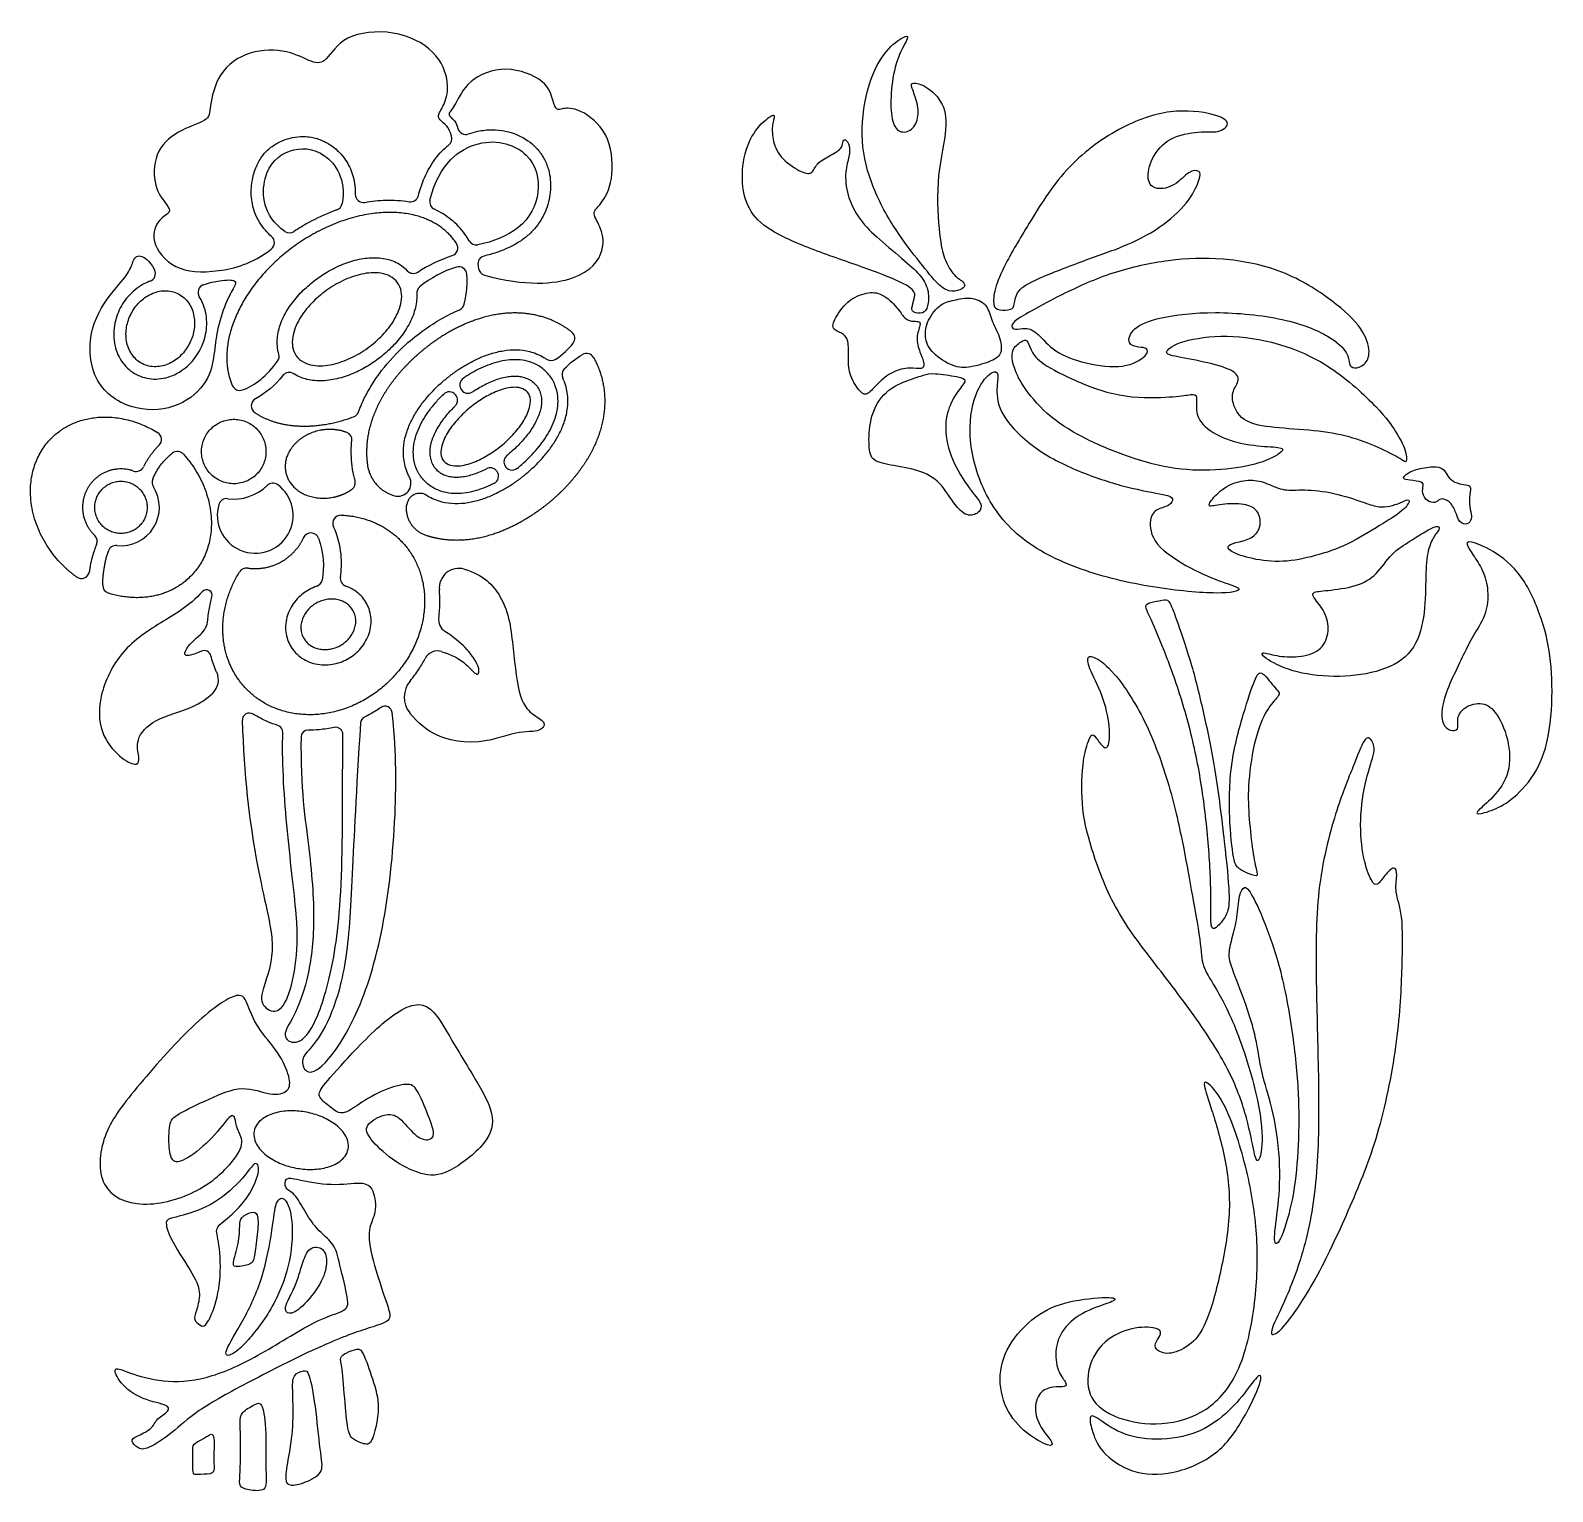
# Model space of a CAD drawing. Header units: millimetres. Extents: x -84 to 83, y -94 to 93.
# Drawn here: x -38.75 to -1.62, y -44.67 to -9.04 of the extents above; entities that cross this region are included whole.
import ezdxf

# ---------------------------------------------------------------- set-up
doc = ezdxf.new("R2010")
doc.units = ezdxf.units.MM
doc.header["$MEASUREMENT"] = 0
doc.layers.add('Default', color=18, linetype='Continuous')
doc.layers.add('Layer 03', color=5, linetype='Continuous')

msp = doc.modelspace()

# ---------------------------------------------------------------- linework, layer by layer
at = {"layer": 'Default', "color": 5}
for centre, radius, start, end in [((-28.132, -11.38), 0.198, 195.8631, 289.9965), ((-28.667, -11.679), 0.198, 308.3636, 16.8465), ((-31.34, -13.23), 0.198, 289.6902, 350.63), ((-30.627, -13.039), 0.198, 179.0358, 280.0117), ((-29.477, -13.022), 0.198, 260.6128, 345.6504), ((-28.811, -13.224), 0.198, 166.2444, 245.0611), ((-32.996, -14.215), 0.198, 308.0054, 49.0213), ((-32.428, -13.778), 0.198, 235.5527, 303.5098), ((-28.523, -14.344), 0.198, 288.4154, 33.3119), ((-27.874, -14.075), 0.198, 209.5195, 281.0092), ((-28.302, -15.002), 0.198, 5.0597, 106.9904), ((-27.637, -14.735), 0.198, 102.8063, 190.2362), ((-27.624, -14.815), 0.198, 188.1864, 254.5657), ((-35.899, -14.97), 0.198, 289.8345, 28.0058), ((-29.411, -14.767), 0.198, 222.4311, 303.1782), ((-34.464, -15.43), 0.198, 111.0715, 213.0777), ((-29.13, -15.451), 0.198, 129.339, 183.2952), ((-28.362, -15.671), 0.198, 293.3027, 345.8643), ((-25.67, -16.549), 0.198, 322.7413, 51.933), ((-32.879, -16.989), 0.198, 323.7462, 16.8002), ((-26.048, -16.895), 0.198, 235.3578, 304.1673), ((-25.186, -17.115), 0.198, 29.2186, 119.7506), ((-32.435, -17.58), 0.198, 56.9141, 141.0476), ((-25.587, -17.432), 0.198, 135.5255, 205.9094), ((-33.643, -17.62), 0.198, 203.1774, 289.3269), ((-28.079, -17.685), 0.198, 124.0404, 213.7858), ((-28.076, -17.69), 0.198, 215.8803, 304.0408), ((-33.163, -18.197), 0.198, 118.2465, 236.0496), ((-28.531, -18.052), 0.198, 42.607, 134.0181), ((-28.528, -18.056), 0.198, 314.0335, 41.7031), ((-30.933, -18.278), 0.198, 289.9549, 340.1257), ((-35.749, -19.016), 0.198, 314.8534, 58.4906), ((-31.106, -19.029), 0.198, 354.1493, 68.6344), ((-35.163, -19.506), 0.198, 41.8492, 126.795), ((-27.002, -19.559), 0.198, 128.5967, 201.9244), ((-27, -19.564), 0.198, 203.9491, 308.5769), ((-36.169, -19.598), 0.198, 250.8858, 334.304), ((-35.583, -20.061), 0.198, 157.4296, 212.4499), ((-31.022, -20.07), 0.198, 305.0495, 15.4864), ((-29.784, -20.081), 0.318, 254.078, 28.2606), ((-27.533, -19.904), 0.198, 38.7111, 117.0001), ((-27.53, -19.908), 0.198, 297.0199, 35.3114), ((-36.541, -20.67), 0.937, 263.9794, 32.4499), ((-33.265, -20.864), 0.925, 163.3107, 53.8975), ((-33.789, -19.309), 1.16, 262.6763, 314.5319), ((-32.837, -20.277), 0.198, 53.8975, 134.5319), ((-29.253, -20.647), 0.318, 57.9395, 171.689), ((-33.962, -20.656), 0.198, 82.6763, 163.3107), ((-31.177, -21.059), 0.198, 88.0157, 204.8195), ((-37.315, -21.5), 0.198, 336.4912, 46.956), ((-31.906, -21.491), 0.198, 20.2439, 155.2455), ((-36.66, -21.799), 0.198, 83.9794, 161.7185), ((-37.506, -22.208), 0.198, 233.8769, 353.206), ((-33.478, -22.346), 0.198, 81.8431, 148.1979), ((-28.3, -22.634), 0.477, 73.7467, 185.8403), ((-36.788, -22.574), 0.198, 178.9177, 252.5487), ((-31.831, -22.407), 0.198, 288.9664, 349.1445), ((-30.994, -22.402), 0.198, 169.9725, 250.8472), ((-34.451, -22.815), 0.136, 344.2503, 137.9199), ((-28.452, -23.41), 0.342, 171.718, 237.0244), ((-34.934, -23.376), 0.514, 309.9382, 355.5287), ((-34.51, -24.332), 0.169, 14.5383, 113.8347), ((-28.817, -24.514), 0.342, 72.0685, 152.0116), ((-34.62, -24.877), 0.455, 314.1873, 24.4151), ((-29.008, -25.3), 0.621, 140.4736, 217.7966), ((-30.098, -25.69), 0.171, 6.9311, 124.1639), ((-33.408, -25.857), 0.171, 57.6572, 181.4977), ((-30.526, -25.938), 0.171, 116.0112, 176.2492), ((-32.761, -26.152), 0.171, 357.591, 73.1671), ((-31.977, -26.272), 0.171, 89.2257, 179.0918), ((-31.299, -26.205), 0.171, 359.2609, 101.8912)]:
    msp.add_arc(centre, radius, start, end, dxfattribs=at)
for points, knots in [([(-28.478, -11.622), (-28.517, -11.492), (-28.593, -11.346), (-28.79, -11.224), (-28.811, -11.087), (-28.644, -10.844), (-28.508, -10.36), (-28.813, -9.518), (-29.871, -8.993), (-31.158, -9.141), (-31.537, -9.844), (-31.858, -9.853), (-32.433, -9.51), (-33.428, -9.499), (-34.201, -10.065), (-34.39, -10.978), (-34.366, -11.237), (-35.182, -11.473), (-35.748, -12.021), (-35.746, -12.897), (-35.404, -13.3), (-35.304, -13.495), (-35.599, -13.595), (-35.866, -14.152), (-35.277, -14.909), (-34.277, -14.974), (-33.341, -14.736), (-32.874, -14.371)], [86.745565, 86.745565, 86.745565, 86.745565, 87.582688, 88.670829, 89.75897, 90.847111, 91.935252, 93.023393, 94.111533, 95.199674, 96.287815, 97.375956, 98.464097, 99.552238, 100.640379, 101.72852, 102.81666, 103.904801, 104.992942, 106.081083, 107.169224, 108.257365, 109.345506, 110.433646, 111.521787, 112.609928, 113.566727, 113.566727, 113.566727, 113.566727]), ([(-27.677, -15.006), (-26.667, -15.285), (-25.247, -15.171), (-24.691, -14.38), (-24.854, -13.763), (-25.087, -13.468), (-24.792, -13.278), (-24.496, -12.618), (-24.617, -11.496), (-25.393, -10.912), (-25.796, -10.944), (-25.908, -11.002), (-26.011, -10.791), (-26.105, -10.277), (-27.169, -9.849), (-28.119, -10.255), (-28.387, -10.895), (-28.587, -11.075), (-28.487, -11.169), (-28.367, -11.275), (-28.322, -11.434)], [55.996824, 55.996824, 55.996824, 55.996824, 56.989048, 58.022974, 59.0569, 60.090826, 61.124752, 62.158678, 63.192604, 64.22653, 65.260456, 66.294382, 67.328308, 68.362234, 69.39616, 70.430086, 71.464012, 72.497938, 73.531864, 74.288972, 74.288972, 74.288972, 74.288972]), ([(-28.064, -11.566), (-27.99, -11.539), (-27.803, -11.485), (-27.499, -11.45), (-27.071, -11.492), (-26.7, -11.648), (-26.446, -11.863), (-26.303, -12.027), (-26.18, -12.226), (-26.066, -12.559), (-26.047, -12.987), (-26.147, -13.386), (-26.299, -13.681), (-26.453, -13.887), (-26.644, -14.073), (-26.868, -14.23), (-27.117, -14.359), (-27.389, -14.465), (-27.58, -14.519), (-27.681, -14.542)], [74.781854, 74.781854, 74.781854, 74.781854, 75.136827, 75.66715, 76.164697, 77.081542, 77.46121, 77.669204, 78.071466, 78.517504, 79.259737, 79.993575, 80.37084, 80.758993, 81.16156, 81.577179, 82.000959, 82.432319, 82.903699, 82.903699, 82.903699, 82.903699]), ([(-32.866, -14.066), (-32.92, -14.019), (-33.089, -13.852), (-33.253, -13.581), (-33.339, -13.28), (-33.373, -13.005), (-33.349, -12.692), (-33.252, -12.361), (-33.097, -12.09), (-32.893, -11.886), (-32.697, -11.769), (-32.498, -11.688), (-32.29, -11.634), (-32.062, -11.622), (-31.822, -11.654), (-31.628, -11.72), (-31.453, -11.818), (-31.323, -11.912), (-31.198, -12.027), (-31.082, -12.165), (-30.981, -12.327), (-30.9, -12.512), (-30.845, -12.719), (-30.825, -12.897), (-30.824, -13.005), (-30.825, -13.036)], [73.326259, 73.326259, 73.326259, 73.326259, 73.649665, 74.402768, 74.745673, 75.068809, 75.65559, 76.165572, 76.629877, 77.061979, 77.467098, 77.660772, 78.036132, 78.440422, 78.693042, 79.133839, 79.365222, 79.606404, 79.862518, 80.134305, 80.422281, 80.727281, 81.051121, 81.396472, 81.538772, 81.538772, 81.538772, 81.538772]), ([(-29.285, -13.071), (-29.251, -12.939), (-29.155, -12.639), (-28.931, -12.218), (-28.692, -11.954), (-28.557, -11.845), (-28.544, -11.834)], [84.162469, 84.162469, 84.162469, 84.162469, 84.780915, 85.596496, 86.313372, 86.386989, 86.386989, 86.386989, 86.386989]), ([(-29.003, -13.177), (-28.784, -12.282), (-27.742, -11.534), (-26.475, -11.994), (-26.261, -13.001), (-26.696, -13.885), (-27.465, -14.197), (-27.836, -14.269)], [26.149713, 26.149713, 26.149713, 26.149713, 28.166908, 30.304274, 32.441641, 34.579008, 36.467528, 36.467528, 36.467528, 36.467528]), ([(-32.54, -13.941), (-33.09, -13.563), (-33.141, -12.449), (-32.467, -11.886), (-31.569, -11.904), (-31.047, -12.665), (-31.145, -13.262)], [21.82917, 21.82917, 21.82917, 21.82917, 23.833042, 25.96993, 28.106818, 30.114533, 30.114533, 30.114533, 30.114533]), ([(-30.592, -13.234), (-30.425, -13.205), (-30.063, -13.165), (-29.699, -13.186), (-29.509, -13.217)], [82.067481, 82.067481, 82.067481, 82.067481, 82.840406, 83.717213, 83.717213, 83.717213, 83.717213]), ([(-31.274, -13.417), (-31.303, -13.427), (-31.538, -13.514), (-31.893, -13.679), (-32.201, -13.865), (-32.318, -13.943)], [19.696939, 19.696939, 19.696939, 19.696939, 19.839469, 20.83606, 21.473348, 21.473348, 21.473348, 21.473348]), ([(-28.046, -14.172), (-28.079, -14.115), (-28.201, -13.923), (-28.472, -13.64), (-28.749, -13.471), (-28.894, -13.403)], [23.973333, 23.973333, 23.973333, 23.973333, 24.272672, 25.006889, 25.737029, 25.737029, 25.737029, 25.737029]), ([(-34.535, -15.246), (-34.394, -15.191), (-34.029, -15.119), (-33.706, -15.122), (-33.755, -15.264), (-33.99, -15.657), (-34.215, -16.389), (-34.258, -16.921), (-34.383, -17.609), (-35.08, -18.25), (-36.167, -18.367), (-37.223, -17.758), (-37.39, -16.395), (-36.802, -15.444), (-36.355, -15), (-36.25, -14.668), (-36.136, -14.464), (-35.854, -14.633), (-35.725, -14.877)], [72.526089, 72.526089, 72.526089, 72.526089, 73.253153, 74.395827, 75.538501, 76.681175, 77.823849, 78.966522, 80.109196, 81.25187, 82.394544, 83.537218, 84.679891, 85.822565, 86.965239, 88.107913, 89.250587, 90.157921, 90.157921, 90.157921, 90.157921]), ([(-32.69, -16.932), (-32.695, -16.914), (-32.715, -16.838), (-32.733, -16.71), (-32.729, -16.537), (-32.7, -16.362), (-32.643, -16.175), (-32.561, -15.992), (-32.458, -15.815), (-32.297, -15.589), (-32.066, -15.338), (-31.754, -15.08), (-31.412, -14.864), (-31.1, -14.724), (-30.836, -14.643), (-30.635, -14.6), (-30.436, -14.58), (-30.24, -14.584), (-30.064, -14.611), (-29.899, -14.662), (-29.725, -14.747), (-29.613, -14.839), (-29.557, -14.901)], [32.273316, 32.273316, 32.273316, 32.273316, 32.356913, 32.631419, 32.855702, 33.142771, 33.438485, 33.742493, 34.053555, 34.369116, 34.99899, 35.602035, 36.205079, 36.834954, 37.150514, 37.461576, 37.765585, 38.061299, 38.348368, 38.57265, 38.847156, 39.22504, 39.22504, 39.22504, 39.22504]), ([(-35.832, -15.156), (-35.85, -15.163), (-35.944, -15.199), (-36.103, -15.286), (-36.347, -15.485), (-36.53, -15.734), (-36.65, -16.013), (-36.706, -16.239), (-36.724, -16.478), (-36.697, -16.72), (-36.621, -16.95), (-36.502, -17.153), (-36.347, -17.316), (-36.225, -17.398), (-36.162, -17.431), (-36.1, -17.464), (-35.963, -17.516), (-35.74, -17.55), (-35.505, -17.531), (-35.274, -17.461), (-35.06, -17.344), (-34.816, -17.146), (-34.633, -16.897), (-34.514, -16.618), (-34.457, -16.392), (-34.44, -16.152), (-34.467, -15.91), (-34.535, -15.703), (-34.6, -15.584), (-34.63, -15.538)], [62.826048, 62.826048, 62.826048, 62.826048, 62.912174, 63.281868, 63.647575, 64.335929, 64.670962, 65.024283, 65.389989, 65.759684, 66.126146, 66.482585, 66.823277, 67.144685, 67.144685, 67.144685, 67.466094, 67.806786, 68.163225, 68.529687, 68.899381, 69.265088, 69.953442, 70.288476, 70.641796, 71.007503, 71.377197, 71.743659, 71.991986, 71.991986, 71.991986, 71.991986]), ([(-29.328, -15.462), (-29.325, -15.519), (-29.327, -15.631), (-29.356, -15.807), (-29.414, -15.994), (-29.496, -16.177), (-29.599, -16.354), (-29.759, -16.58), (-29.99, -16.831), (-30.302, -17.089), (-30.645, -17.304), (-30.956, -17.445), (-31.221, -17.526), (-31.421, -17.568), (-31.621, -17.589), (-31.816, -17.585), (-31.992, -17.557), (-32.158, -17.506), (-32.263, -17.455), (-32.321, -17.418), (-32.327, -17.414)], [38.958709, 38.958709, 38.958709, 38.958709, 39.183418, 39.471033, 39.767309, 40.071895, 40.383548, 40.699709, 41.330781, 41.934971, 42.539162, 43.170234, 43.486395, 43.798048, 44.102634, 44.39891, 44.686525, 44.911234, 45.186261, 45.220826, 45.220826, 45.220826, 45.220826]), ([(-30.746, -18.345), (-30.724, -18.284), (-30.659, -18.119), (-30.489, -17.772), (-30.15, -17.261), (-29.677, -16.756), (-29.169, -16.347), (-28.729, -16.065), (-28.432, -15.916), (-28.284, -15.853)], [48.818976, 48.818976, 48.818976, 48.818976, 49.112356, 49.624551, 50.577051, 51.890872, 52.756934, 53.536358, 54.265945, 54.265945, 54.265945, 54.265945]), ([(-29.503, -19.93), (-29.532, -19.878), (-29.583, -19.763), (-29.632, -19.582), (-29.659, -19.35), (-29.64, -19.073), (-29.554, -18.762), (-29.42, -18.476), (-29.256, -18.215), (-29.019, -17.913), (-28.753, -17.648), (-28.466, -17.418), (-28.239, -17.261), (-28.019, -17.133), (-27.782, -17.017), (-27.52, -16.917), (-27.213, -16.843), (-26.892, -16.818), (-26.552, -16.862), (-26.309, -16.961), (-26.182, -17.043), (-26.161, -17.058)], [68.362687, 68.362687, 68.362687, 68.362687, 68.633719, 68.934384, 69.209003, 69.696522, 70.18932, 70.667689, 71.130796, 71.586507, 72.409841, 72.835527, 73.256922, 73.663062, 73.992383, 74.457644, 74.935279, 75.425273, 75.912763, 76.488027, 76.602363, 76.602363, 76.602363, 76.602363]), ([(-26.876, -19.719), (-26.839, -19.689), (-26.68, -19.557), (-26.474, -19.353), (-26.27, -19.102), (-26.132, -18.896), (-26.015, -18.676), (-25.927, -18.443), (-25.879, -18.202), (-25.878, -17.945), (-25.942, -17.679), (-26.04, -17.511), (-26.102, -17.436), (-26.164, -17.361), (-26.309, -17.231), (-26.557, -17.117), (-26.809, -17.068), (-27.054, -17.068), (-27.299, -17.108), (-27.538, -17.18), (-27.828, -17.301), (-28.042, -17.422), (-28.177, -17.513), (-28.19, -17.521)], [31.13958, 31.13958, 31.13958, 31.13958, 31.356823, 32.07906, 32.452685, 32.828445, 33.201502, 33.586061, 33.958369, 34.315101, 34.747255, 35.189374, 35.189374, 35.189374, 35.631563, 36.063538, 36.420548, 36.792711, 37.172082, 37.548501, 37.924893, 38.59604, 38.66426, 38.66426, 38.66426, 38.66426]), ([(-29.084, -20.377), (-29.078, -20.381), (-28.965, -20.451), (-28.739, -20.543), (-28.398, -20.587), (-28.078, -20.562), (-27.771, -20.488), (-27.509, -20.388), (-27.272, -20.272), (-27.052, -20.144), (-26.824, -19.987), (-26.538, -19.757), (-26.271, -19.492), (-26.035, -19.19), (-25.871, -18.929), (-25.737, -18.643), (-25.651, -18.332), (-25.632, -18.055), (-25.659, -17.823), (-25.703, -17.658), (-25.746, -17.558), (-25.765, -17.519)], [38.3643, 38.3643, 38.3643, 38.3643, 38.395779, 38.971029, 39.458586, 39.948513, 40.426169, 40.891436, 41.220753, 41.626893, 42.048283, 42.473958, 43.297346, 43.752999, 44.216126, 44.694453, 45.18734, 45.674764, 45.949344, 46.250065, 46.446327, 46.446327, 46.446327, 46.446327]), ([(-27.965, -17.854), (-27.954, -17.846), (-27.847, -17.775), (-27.688, -17.683), (-27.481, -17.59), (-27.326, -17.534), (-27.173, -17.494), (-27.022, -17.472), (-26.885, -17.469), (-26.753, -17.487), (-26.628, -17.525), (-26.507, -17.593), (-26.441, -17.656), (-26.412, -17.691), (-26.384, -17.725), (-26.335, -17.803), (-26.291, -17.934), (-26.279, -18.065), (-26.287, -18.197), (-26.328, -18.383), (-26.434, -18.626), (-26.617, -18.902), (-26.84, -19.155), (-27.017, -19.316), (-27.114, -19.395), (-27.125, -19.404)], [24.52495, 24.52495, 24.52495, 24.52495, 24.585556, 25.106155, 25.363377, 25.613709, 25.85439, 26.084608, 26.305354, 26.476973, 26.688171, 26.897047, 27.101643, 27.101643, 27.101643, 27.306238, 27.515114, 27.726312, 27.897931, 28.118677, 28.589577, 29.09713, 29.61773, 30.120737, 30.185838, 30.185838, 30.185838, 30.185838]), ([(-27.44, -20.085), (-27.468, -20.099), (-27.57, -20.149), (-27.752, -20.225), (-27.991, -20.297), (-28.237, -20.337), (-28.481, -20.337), (-28.734, -20.288), (-28.982, -20.174), (-29.201, -19.979), (-29.349, -19.726), (-29.413, -19.46), (-29.412, -19.203), (-29.364, -18.962), (-29.276, -18.729), (-29.158, -18.509), (-29.021, -18.303), (-28.858, -18.102), (-28.736, -17.975), (-28.669, -17.91)], [26.969934, 26.969934, 26.969934, 26.969934, 27.11197, 27.488353, 27.864776, 28.244189, 28.616202, 28.973372, 29.405271, 29.847464, 30.289593, 30.721639, 31.078502, 31.450725, 31.8353, 32.208347, 32.584117, 32.957764, 33.384364, 33.384364, 33.384364, 33.384364]), ([(-28.39, -18.198), (-28.408, -18.216), (-28.507, -18.314), (-28.674, -18.503), (-28.857, -18.779), (-28.963, -19.022), (-29.003, -19.208), (-29.012, -19.34), (-28.999, -19.471), (-28.956, -19.602), (-28.883, -19.718), (-28.783, -19.812), (-28.663, -19.88), (-28.538, -19.918), (-28.406, -19.936), (-28.269, -19.933), (-28.118, -19.911), (-27.964, -19.871), (-27.809, -19.815), (-27.696, -19.764), (-27.634, -19.733), (-27.623, -19.728)], [21.329423, 21.329423, 21.329423, 21.329423, 21.44436, 21.964986, 22.472565, 22.943488, 23.164245, 23.335873, 23.547081, 23.755967, 23.960573, 24.165179, 24.374066, 24.585274, 24.756902, 24.977659, 25.207888, 25.448582, 25.698925, 25.956161, 26.012908, 26.012908, 26.012908, 26.012908]), ([(-30.831, -20.017), (-30.842, -19.976), (-30.902, -19.738), (-30.934, -19.412), (-30.918, -19.129), (-30.909, -19.049)], [11.63841, 11.63841, 11.63841, 11.63841, 11.831284, 12.754738, 13.117334, 13.117334, 13.117334, 13.117334]), ([(-28.166, -22.176), (-27.704, -22.311), (-27.099, -22.936), (-26.977, -24.106), (-26.834, -25.44), (-26.462, -25.751), (-26.139, -25.918), (-26.319, -26.166), (-26.939, -26.111), (-27.944, -26.556), (-29.098, -26.198), (-29.499, -25.681)], [25.486357, 25.486357, 25.486357, 25.486357, 26.666451, 28.364937, 30.063424, 31.76191, 33.460397, 35.158883, 36.85737, 38.555856, 39.911445, 39.911445, 39.911445, 39.911445]), ([(-31.766, -22.594), (-31.826, -22.615), (-32.001, -22.692), (-32.209, -22.851), (-32.372, -23.061), (-32.466, -23.247), (-32.521, -23.449), (-32.532, -23.654), (-32.498, -23.85), (-32.426, -24.029), (-32.316, -24.187), (-32.172, -24.324), (-31.995, -24.428), (-31.796, -24.495), (-31.589, -24.518), (-31.324, -24.499), (-31.015, -24.392), (-30.756, -24.194), (-30.593, -23.984), (-30.499, -23.798), (-30.444, -23.596), (-30.433, -23.39), (-30.467, -23.194), (-30.516, -23.074), (-30.546, -23.019), (-30.575, -22.964), (-30.649, -22.857), (-30.793, -22.72), (-30.937, -22.636), (-31.029, -22.599), (-31.059, -22.589)], [45.664252, 45.664252, 45.664252, 45.664252, 45.951848, 46.529385, 46.839033, 47.155278, 47.472615, 47.78472, 48.085587, 48.370642, 48.655697, 48.956565, 49.26867, 49.586006, 49.902252, 50.2119, 50.789437, 51.366974, 51.676622, 51.992868, 52.310204, 52.622309, 52.923177, 53.208232, 53.208232, 53.208232, 53.493287, 53.794154, 54.106259, 54.247086, 54.247086, 54.247086, 54.247086]), ([(-34.552, -22.724), (-34.872, -23.078), (-35.65, -23.514), (-36.618, -24.184), (-37.139, -25.389), (-37.027, -26.286), (-36.486, -26.846), (-36.119, -26.989), (-36.077, -26.78), (-36.212, -26.355), (-35.772, -25.815), (-34.866, -25.612), (-34.442, -25.338), (-34.303, -25.203)], [62.512031, 62.512031, 62.512031, 62.512031, 63.663696, 64.972598, 66.2815, 67.590402, 68.899304, 70.208206, 71.517107, 72.826009, 74.134911, 75.443813, 76.262348, 76.262348, 76.262348, 76.262348]), ([(-34.421, -23.416), (-34.42, -23.392), (-34.407, -23.253), (-34.376, -23.063), (-34.335, -22.901), (-34.321, -22.852)], [61.0901663, 61.0901663, 61.0901663, 61.0901663, 61.2000635, 61.727781, 61.9600813, 61.9600813, 61.9600813, 61.9600813]), ([(-28.79, -23.36), (-28.771, -23.232), (-28.754, -23.006), (-28.764, -22.779), (-28.774, -22.683)], [48.010554, 48.010554, 48.010554, 48.010554, 48.598707, 49.040619, 49.040619, 49.040619, 49.040619]), ([(-28.712, -24.19), (-28.33, -24.313), (-28.034, -24.575), (-27.818, -24.838), (-27.759, -24.529), (-28.215, -23.97), (-28.638, -23.696)], [42.910063, 42.910063, 42.910063, 42.910063, 43.911406, 45.131609, 46.351812, 47.420625, 47.420625, 47.420625, 47.420625]), ([(-34.578, -24.177), (-34.845, -24.295), (-35.091, -24.337), (-34.894, -24.013), (-34.604, -23.77)], [58.12721, 58.12721, 58.12721, 58.12721, 59.282992, 60.470244, 60.470244, 60.470244, 60.470244]), ([(-34.206, -24.689), (-34.212, -24.676), (-34.269, -24.547), (-34.315, -24.412), (-34.347, -24.289)], [57.0406324, 57.0406324, 57.0406324, 57.0406324, 57.1068924, 57.6840465, 57.6840465, 57.6840465, 57.6840465]), ([(-29.487, -24.905), (-29.411, -24.813), (-29.28, -24.635), (-29.167, -24.444), (-29.119, -24.354)], [41.1819, 41.1819, 41.1819, 41.1819, 41.724878, 42.187918, 42.187918, 42.187918, 42.187918]), ([(-30.194, -25.548), (-30.281, -25.608), (-30.415, -25.69), (-30.555, -25.762), (-30.601, -25.784)], [58.637347, 58.637347, 58.637347, 58.637347, 59.1176187, 59.3507276, 59.3507276, 59.3507276, 59.3507276]), ([(-33.58, -25.861), (-33.544, -27.202), (-33.248, -29.574), (-32.725, -31.306), (-33.013, -32.25), (-33.194, -32.748), (-32.821, -33.038), (-32.499, -32.817), (-32.258, -31.864), (-32.207, -30.802), (-32.516, -28.539), (-32.616, -26.776), (-32.59, -26.159)], [49.537739, 49.537739, 49.537739, 49.537739, 51.64917, 53.940664, 56.232158, 58.523652, 60.815145, 63.106639, 65.398133, 67.689627, 69.98112, 72.111754, 72.111754, 72.111754, 72.111754]), ([(-32.711, -25.988), (-32.796, -25.963), (-33.003, -25.888), (-33.2, -25.786), (-33.317, -25.712)], [47.965464, 47.965464, 47.965464, 47.965464, 48.36826, 48.976992, 48.976992, 48.976992, 48.976992]), ([(-30.697, -25.927), (-30.808, -27.622), (-30.906, -29.848), (-31.02, -31.841), (-31.441, -33.207), (-31.909, -33.881), (-32.171, -34.103), (-32.052, -34.5), (-31.639, -34.405), (-30.766, -33.151), (-30.107, -31.032), (-29.805, -28.259), (-29.831, -26.467), (-29.928, -25.669)], [29.836839, 29.836839, 29.836839, 29.836839, 32.386838, 34.987032, 37.587226, 40.18742, 42.787614, 45.387808, 47.988002, 50.588195, 53.188389, 55.788583, 58.10652, 58.10652, 58.10652, 58.10652]), ([(-32.148, -26.269), (-32.168, -27.517), (-31.912, -29.114), (-31.789, -30.929), (-31.984, -32.253), (-32.326, -33.14), (-32.654, -33.567), (-32.28, -33.817), (-31.833, -33.423), (-31.36, -31.964), (-31.111, -29.925), (-31.139, -27.092), (-31.127, -26.207)], [26.355341, 26.355341, 26.355341, 26.355341, 28.716814, 31.187385, 33.657957, 36.128528, 38.599099, 41.069671, 43.540242, 46.010813, 48.481385, 50.752496, 50.752496, 50.752496, 50.752496]), ([(-31.334, -26.037), (-31.457, -26.063), (-31.67, -26.094), (-31.885, -26.102), (-31.974, -26.1)], [51.2172032, 51.2172032, 51.2172032, 51.2172032, 51.7904891, 52.194673, 52.194673, 52.194673, 52.194673])]:
    msp.add_open_spline(points, degree=3, knots=knots, dxfattribs=at)
for points, weights, degree, knots in [([(-28.358, -14.236), (-28.37, -14.217), (-28.382, -14.199), (-28.395, -14.181), (-29.149, -13.138), (-30.772, -13.189), (-32.315, -14.304), (-33.664, -15.279), (-34.284, -16.627), (-33.825, -17.698)], [1.04359498232, 1.047765893, 1.05202874146, 1.05638352769, 0.850111813207, 0.850111813207, 1.05638352769, 0.871501188044, 0.85232978748, 0.998869325998], 3, [26.753736, 26.753736, 26.753736, 26.753736, 26.7869, 26.7869, 26.7869, 28.357775, 28.357775, 28.357775, 29.765758, 29.765758, 29.765758, 29.765758]), ([(-25.548, -16.393), (-25.659, -16.307), (-25.892, -16.159), (-26.256, -16.017), (-26.705, -15.924), (-27.22, -15.924), (-27.765, -16.045), (-28.208, -16.219), (-28.589, -16.419), (-28.936, -16.644), (-29.363, -16.981), (-29.762, -17.386), (-30.115, -17.873), (-30.371, -18.357), (-30.539, -18.916), (-30.56, -19.356), (-30.535, -19.589), (-30.53, -19.625), (-30.48, -19.999), (-30.234, -20.284), (-29.871, -20.387)], [1, 1, 1, 1, 1, 1, 1, 1, 1, 1, 1, 1, 1, 1, 1, 1, 1, 1, 0.891002013926, 0.891002013926, 1], 3, [78.320688, 78.320688, 78.320688, 78.320688, 78.960287, 79.569087, 80.088733, 81.037187, 81.892557, 82.620016, 83.195536, 83.843132, 84.499391, 85.670245, 86.416364, 87.230647, 88.149636, 89.051141, 89.216547, 89.216547, 89.216547, 90.832431, 90.832431, 90.832431, 90.832431]), ([(-25.013, -17.019), (-24.999, -17.042), (-24.918, -17.194), (-24.808, -17.481), (-24.726, -17.952), (-24.752, -18.489), (-24.92, -19.048), (-25.175, -19.532), (-25.529, -20.019), (-25.927, -20.424), (-26.355, -20.761), (-26.702, -20.986), (-27.082, -21.186), (-27.525, -21.36), (-28.071, -21.481), (-28.586, -21.481), (-28.936, -21.408), (-29.076, -21.364), (-29.107, -21.354), (-29.437, -21.242), (-29.618, -20.945), (-29.568, -20.601)], [1, 1, 1, 1, 1, 1, 1, 1, 1, 1, 1, 1, 1, 1, 1, 1, 1, 1, 1, 0.845505082869, 0.845505082869, 1], 3, [48.159531, 48.159531, 48.159531, 48.159531, 48.280361, 48.942845, 49.546757, 50.447922, 51.367065, 52.181378, 52.927392, 54.098325, 54.754532, 55.402136, 55.977603, 56.705246, 57.560402, 58.509009, 59.028615, 59.17815, 59.17815, 59.17815, 60.629485, 60.629485, 60.629485, 60.629485]), ([(-37.623, -22.368), (-37.796, -22.242), (-37.948, -22.091), (-39.647, -20.408), (-38.24, -18.988), (-37.173, -17.911), (-35.645, -18.848)], [1.04125796267, 1.07133262804, 1.11115058523, 0.785702113738, 1.11115058523, 0.845683506894, 1.01329739746], 2, [21.475613, 21.475613, 21.475613, 21.667813, 21.667813, 23.238737, 23.238737, 24.520135, 24.520135, 24.520135]), ([(-31.034, -18.845), (-31.241, -18.764), (-31.469, -18.75), (-31.69, -18.795), (-32.274, -18.915), (-32.618, -19.336), (-32.521, -19.813), (-32.423, -20.29), (-31.941, -20.542), (-31.357, -20.423), (-31.197, -20.39), (-31.043, -20.327), (-30.908, -20.232)], [0.856373333564, 0.868041164954, 0.915916720433, 1, 0.804737854124, 0.804737854124, 1, 0.804737854124, 0.804737854124, 1, 0.937508419698, 0.895016607355, 0.872524562971], 3, [13.507337, 13.507337, 13.507337, 13.507337, 14.183782, 14.183782, 14.183782, 15.754655, 15.754655, 15.754655, 17.325528, 17.325528, 17.325528, 17.82827, 17.82827, 17.82827, 17.82827]), ([(-35.016, -19.373), (-33.532, -21.03), (-34.842, -22.353), (-35.627, -23.146), (-36.847, -22.763)], [0.972278022439, 0.721694476144, 1.00000013966, 0.812195814218, 0.865233252694], 2, [19.574023, 19.574023, 19.574023, 21.066646, 21.066646, 22.073887, 22.073887, 22.073887]), ([(-36.234, -19.785), (-36.934, -19.543), (-37.331, -20.168), (-37.749, -20.824), (-37.18, -21.355)], [0.976288675699, 0.792870754945, 1.04636023475, 0.783311360501, 0.99074383973], 2, [16.813919, 16.813919, 16.813919, 18.094699, 18.094699, 19.423779, 19.423779, 19.423779]), ([(-31.17, -20.861), (-30.558, -20.883), (-30.043, -21.124), (-29.675, -21.523), (-28.773, -22.501), (-28.931, -23.926), (-30.056, -24.963), (-31.181, -26), (-32.614, -26.042), (-33.516, -25.064), (-34.196, -24.326), (-34.271, -23.251), (-33.646, -22.242)], [0.999668712482, 1.00779559787, 1.06456996307, 1.16999180807, 0.941536696973, 0.941536696973, 1.16999180807, 0.941536696973, 0.941536696973, 1.16999180807, 0.988849571311, 0.951335156142, 1.05744856257], 3, [57.232779, 57.232779, 57.232779, 57.232779, 57.957647, 57.957647, 57.957647, 59.528478, 59.528478, 59.528478, 61.099308, 61.099308, 61.099308, 62.344821, 62.344821, 62.344821, 62.344821]), ([(-33.449, -22.15), (-33.109, -22.199), (-32.777, -22.116), (-32.501, -21.915), (-32.322, -21.785), (-32.18, -21.613), (-32.085, -21.408)], [1.05223102731, 1.00680865322, 1.01338380532, 1.07195648361, 1.0331962598, 1.01720614284, 1.02398613272], 3, [41.197488, 41.197488, 41.197488, 41.197488, 42.275899, 42.275899, 42.275899, 42.989533, 42.989533, 42.989533, 42.989533])]:
    msp.add_rational_spline(points, weights, degree=degree, knots=knots, dxfattribs=at)
for points, degree in [([(-29.302, -14.933), (-29.052, -14.769), (-28.772, -14.636), (-28.46, -14.532)], 3), ([(-28.36, -14.813), (-28.683, -14.912), (-28.982, -15.073), (-29.256, -15.297)], 3), ([(-27.832, -14.77), (-27.828, -14.795), (-27.824, -14.819), (-27.82, -14.843)], 3), ([(-29.794, -15.192), (-29.747, -15.256), (-29.687, -15.409), (-29.694, -15.65), (-29.761, -15.881), (-29.869, -16.095), (-30.004, -16.292), (-30.16, -16.473), (-30.333, -16.638), (-30.521, -16.787), (-30.721, -16.918), (-30.931, -17.031), (-31.152, -17.122), (-31.382, -17.189), (-31.619, -17.223), (-31.859, -17.215), (-32.091, -17.145), (-32.28, -16.989), (-32.369, -16.76), (-32.362, -16.518), (-32.295, -16.288), (-32.188, -16.074), (-32.053, -15.876), (-31.896, -15.695), (-31.723, -15.531), (-31.536, -15.382), (-31.336, -15.251), (-31.125, -15.138), (-30.904, -15.047), (-30.675, -14.98), (-30.438, -14.945), (-30.198, -14.954), (-29.966, -15.023), (-29.84, -15.128), (-29.794, -15.192)], 3), ([(-36.024, -17.166), (-35.973, -17.192), (-35.864, -17.232), (-35.691, -17.249), (-35.518, -17.225), (-35.355, -17.166), (-35.205, -17.078), (-35.073, -16.966), (-34.96, -16.834), (-34.869, -16.686), (-34.8, -16.527), (-34.757, -16.359), (-34.741, -16.186), (-34.754, -16.013), (-34.8, -15.845), (-34.879, -15.691), (-34.992, -15.558), (-35.135, -15.458), (-35.299, -15.398), (-35.473, -15.382), (-35.645, -15.405), (-35.809, -15.464), (-35.958, -15.552), (-36.091, -15.665), (-36.203, -15.797), (-36.295, -15.944), (-36.363, -16.103), (-36.406, -16.271), (-36.423, -16.444), (-36.409, -16.617), (-36.364, -16.785), (-36.284, -16.94), (-36.171, -17.072), (-36.076, -17.139), (-36.024, -17.166)], 3), ([(-25.937, -17.059), (-25.76, -16.939), (-25.619, -16.809), (-25.513, -16.669)], 3), ([(-25.728, -17.294), (-25.585, -17.147), (-25.437, -17.031), (-25.284, -16.943)], 3), ([(-33.578, -17.807), (-33.269, -17.699), (-32.983, -17.465), (-32.719, -17.106)], 3), ([(-32.589, -17.456), (-32.788, -17.701), (-33.01, -17.89), (-33.256, -18.022)], 3), ([(-26.623, -17.863), (-26.582, -17.913), (-26.54, -18.044), (-26.569, -18.239), (-26.64, -18.422), (-26.737, -18.593), (-26.851, -18.752), (-26.978, -18.9), (-27.116, -19.039), (-27.263, -19.168), (-27.418, -19.287), (-27.582, -19.395), (-27.752, -19.491), (-27.931, -19.572), (-28.117, -19.634), (-28.31, -19.667), (-28.507, -19.658), (-28.688, -19.558), (-28.751, -19.361), (-28.721, -19.166), (-28.65, -18.983), (-28.554, -18.812), (-28.44, -18.653), (-28.312, -18.505), (-28.175, -18.366), (-28.028, -18.237), (-27.872, -18.118), (-27.709, -18.01), (-27.538, -17.914), (-27.36, -17.833), (-27.174, -17.771), (-26.981, -17.738), (-26.783, -17.747), (-26.663, -17.814), (-26.623, -17.863)], 3), ([(-28.243, -17.795), (-28.241, -17.799), (-28.239, -17.802), (-28.236, -17.806)], 3), ([(-28.385, -17.918), (-28.384, -17.92), (-28.382, -17.922), (-28.38, -17.924)], 3), ([(-33.072, -19.631), (-33.051, -19.584), (-33.018, -19.486), (-32.998, -19.333), (-33.009, -19.178), (-33.049, -19.028), (-33.118, -18.889), (-33.213, -18.767), (-33.33, -18.665), (-33.464, -18.587), (-33.611, -18.538), (-33.765, -18.518), (-33.92, -18.529), (-34.069, -18.569), (-34.208, -18.638), (-34.331, -18.733), (-34.433, -18.85), (-34.51, -18.984), (-34.56, -19.131), (-34.579, -19.285), (-34.569, -19.44), (-34.528, -19.589), (-34.459, -19.728), (-34.365, -19.851), (-34.248, -19.953), (-34.113, -20.03), (-33.966, -20.08), (-33.813, -20.1), (-33.658, -20.089), (-33.508, -20.048), (-33.369, -19.98), (-33.246, -19.885), (-33.145, -19.768), (-33.093, -19.678), (-33.072, -19.631)], 3), ([(-35.609, -19.157), (-35.855, -19.401), (-35.991, -19.684)], 2), ([(-35.766, -19.985), (-35.599, -19.584), (-35.282, -19.347)], 2), ([(-27.185, -19.633), (-27.184, -19.637), (-27.182, -19.64), (-27.181, -19.644)], 3), ([(-35.918, -20.808), (-35.909, -20.767), (-35.899, -20.684), (-35.909, -20.558), (-35.943, -20.437), (-36, -20.325), (-36.077, -20.226), (-36.173, -20.144), (-36.283, -20.082), (-36.402, -20.043), (-36.527, -20.028), (-36.653, -20.038), (-36.774, -20.072), (-36.886, -20.129), (-36.985, -20.207), (-37.067, -20.303), (-37.129, -20.412), (-37.168, -20.532), (-37.183, -20.657), (-37.173, -20.782), (-37.139, -20.904), (-37.082, -21.016), (-37.004, -21.115), (-36.909, -21.197), (-36.799, -21.258), (-36.679, -21.297), (-36.554, -21.312), (-36.429, -21.303), (-36.308, -21.269), (-36.195, -21.212), (-36.096, -21.134), (-36.015, -21.038), (-35.953, -20.928), (-35.927, -20.849), (-35.918, -20.808)], 3), ([(-27.379, -19.78), (-27.375, -19.785), (-27.372, -19.789), (-27.369, -19.794)], 3), ([(-31.189, -22.367), (-31.134, -22.056), (-31.145, -21.6), (-31.356, -21.142)], 3), ([(-31.72, -21.423), (-31.595, -21.761), (-31.574, -22.121), (-31.636, -22.445)], 3), ([(-37.134, -21.579), (-37.269, -21.889), (-37.31, -22.231)], 2), ([(-36.986, -22.57), (-36.977, -22.128), (-36.848, -21.737)], 2), ([(-30.875, -23.196), (-30.855, -23.233), (-30.824, -23.312), (-30.808, -23.438), (-30.821, -23.564), (-30.86, -23.685), (-30.921, -23.796), (-31, -23.895), (-31.094, -23.979), (-31.2, -24.048), (-31.316, -24.099), (-31.439, -24.131), (-31.565, -24.142), (-31.691, -24.131), (-31.813, -24.097), (-31.925, -24.038), (-32.021, -23.955), (-32.095, -23.851), (-32.141, -23.732), (-32.157, -23.606), (-32.144, -23.48), (-32.105, -23.36), (-32.045, -23.248), (-31.965, -23.15), (-31.871, -23.065), (-31.765, -22.997), (-31.649, -22.946), (-31.527, -22.914), (-31.4, -22.902), (-31.274, -22.913), (-31.152, -22.948), (-31.04, -23.007), (-30.944, -23.09), (-30.895, -23.159), (-30.875, -23.196)], 3), ([(-34.389, -35.098), (-34.667, -35.224), (-35.23, -35.491), (-35.375, -35.664), (-35.375, -36.323), (-35.292, -36.673), (-34.963, -36.603), (-34.275, -36.047), (-33.851, -35.429), (-33.748, -35.54), (-33.727, -35.82), (-33.521, -36.129), (-33.756, -36.603), (-34.58, -37.385), (-36.055, -37.813), (-37.14, -37.315), (-37.038, -35.952), (-36.282, -34.947), (-34.729, -33.17), (-33.636, -32.424), (-33.47, -32.717), (-33.25, -33.354), (-32.667, -33.958), (-32.403, -34.596), (-32.42, -34.918), (-32.867, -35.045), (-33.561, -34.73), (-34.111, -34.971), (-34.389, -35.098)], 3), ([(-30.79, -35.26), (-30.633, -35.158), (-30.2, -34.874), (-29.514, -34.688), (-29.328, -34.818), (-29.032, -35.523), (-28.857, -35.987), (-29.039, -36.135), (-29.373, -36.016), (-29.755, -35.497), (-30.089, -35.43), (-30.627, -35.734), (-30.508, -36.042), (-29.947, -36.59), (-29.199, -36.974), (-28.607, -36.978), (-27.548, -36.16), (-27.399, -35.48), (-27.874, -34.641), (-28.539, -33.57), (-29.099, -32.532), (-30.137, -33.152), (-31.298, -34.409), (-31.75, -34.923), (-31.692, -35.091), (-31.332, -35.379), (-31.14, -35.485), (-30.946, -35.362), (-30.79, -35.26)], 3), ([(-31, -36.319), (-31.011, -36.38), (-31.063, -36.495), (-31.199, -36.625), (-31.362, -36.716), (-31.539, -36.774), (-31.722, -36.806), (-31.907, -36.817), (-32.093, -36.809), (-32.276, -36.782), (-32.457, -36.739), (-32.632, -36.678), (-32.801, -36.6), (-32.959, -36.502), (-33.102, -36.383), (-33.22, -36.239), (-33.298, -36.068), (-33.306, -35.878), (-33.228, -35.704), (-33.093, -35.574), (-32.93, -35.484), (-32.753, -35.426), (-32.57, -35.393), (-32.384, -35.382), (-32.199, -35.391), (-32.015, -35.417), (-31.835, -35.461), (-31.659, -35.521), (-31.491, -35.6), (-31.333, -35.697), (-31.19, -35.817), (-31.071, -35.961), (-30.994, -36.132), (-30.988, -36.259), (-31, -36.319)], 3), ([(-35.026, -37.928), (-34.835, -37.874), (-34.233, -37.682), (-33.508, -36.991), (-33.256, -36.574), (-33.126, -36.792), (-33.361, -37.406), (-33.834, -37.945), (-34.275, -38.238), (-34.154, -38.45), (-34.079, -39.438), (-34.258, -40.238), (-34.494, -40.679), (-34.601, -40.614), (-34.787, -40.483), (-34.699, -40.287), (-34.601, -39.889), (-34.667, -39.52), (-35.296, -38.606), (-35.482, -38.104), (-35.375, -38.005), (-35.216, -37.982), (-35.026, -37.928)], 3), ([(-32.305, -37.442), (-32.223, -37.53), (-32.062, -37.822), (-31.783, -38.275), (-31.332, -38.624), (-31.248, -38.94), (-30.997, -39.972), (-30.983, -40.274), (-31.728, -40.423), (-33.24, -41.42), (-34.503, -41.965), (-35.528, -42.021), (-36.389, -41.769), (-36.738, -41.592), (-36.645, -41.941), (-36.121, -42.42), (-35.367, -42.546), (-35.344, -42.709), (-35.679, -42.881), (-35.772, -43.151), (-36.2, -43.337), (-36.317, -43.416), (-36.135, -43.626), (-35.925, -43.663), (-35.274, -43.244), (-34.771, -42.732), (-33.439, -42.001), (-31.72, -41.127), (-30.483, -40.657), (-29.922, -40.528), (-30.004, -40.216), (-30.453, -38.928), (-30.534, -38.232), (-30.293, -37.891), (-30.368, -37.271), (-30.619, -37.096), (-31.395, -37.231), (-32.294, -37.042), (-32.542, -36.996), (-32.557, -37.296), (-32.388, -37.354), (-32.305, -37.442)], 3), ([(-32.86, -38.306), (-32.908, -38.629), (-33.064, -39.48), (-33.558, -40.527), (-34.072, -41.321), (-33.901, -41.398), (-33.485, -41.068), (-32.755, -40.111), (-32.376, -39.007), (-32.336, -38.01), (-32.526, -37.451), (-32.775, -37.546), (-32.812, -37.984), (-32.86, -38.306)], 3), ([(-33.644, -38.202), (-33.647, -38.306), (-33.655, -38.6), (-33.849, -39.166), (-33.728, -39.198), (-33.312, -39.13), (-33.292, -38.936), (-33.191, -38.301), (-33.191, -37.864), (-33.34, -37.836), (-33.635, -37.974), (-33.641, -38.098), (-33.644, -38.202)], 3), ([(-32.114, -39.109), (-32.157, -39.243), (-32.221, -39.475), (-32.359, -39.814), (-32.577, -40.203), (-32.472, -40.374), (-32.146, -40.231), (-31.631, -39.583), (-31.488, -39.089), (-31.573, -38.712), (-31.962, -38.675), (-32.071, -38.976), (-32.114, -39.109)], 3), ([(-31.14, -41.77), (-31.116, -41.979), (-31.061, -42.679), (-30.997, -43.328), (-30.818, -43.425), (-30.494, -43.571), (-30.375, -43.344), (-30.196, -42.533), (-30.44, -41.83), (-30.656, -41.17), (-30.818, -41.192), (-31.126, -41.316), (-31.207, -41.424), (-31.164, -41.561), (-31.14, -41.77)], 3), ([(-32.349, -42.278), (-32.343, -42.497), (-32.328, -43.117), (-32.447, -43.831), (-32.555, -44.426), (-32.42, -44.561), (-31.988, -44.442), (-31.582, -44.199), (-31.69, -43.755), (-31.798, -42.522), (-31.96, -41.722), (-32.052, -41.711), (-32.366, -41.803), (-32.355, -42.059), (-32.349, -42.278)], 3), ([(-33.632, -43.023), (-33.63, -43.174), (-33.616, -43.644), (-33.637, -44.334), (-33.664, -44.557), (-33.467, -44.625), (-32.963, -44.689), (-33.017, -44.254), (-32.99, -43.023), (-33.107, -42.466), (-33.255, -42.53), (-33.627, -42.742), (-33.634, -42.873), (-33.632, -43.023)], 3), ([(-34.785, -43.722), (-34.785, -43.825), (-34.796, -44.117), (-34.772, -44.272), (-34.634, -44.241), (-34.238, -44.255), (-34.289, -44.007), (-34.248, -43.242), (-34.365, -43.266), (-34.582, -43.421), (-34.796, -43.497), (-34.785, -43.619), (-34.785, -43.722)], 3)]:
    msp.add_open_spline(points, degree=degree, dxfattribs=at)
for points, weights in [([(-28.17, -15.719), (-28.106, -15.463), (-28.084, -15.216), (-28.105, -14.985)], [0.925750925651, 0.930715198918, 0.942622426056, 0.961472607062]), ([(-33.273, -18.361), (-32.672, -18.765), (-31.811, -18.807), (-30.865, -18.464)], [0.952796987565, 0.875278017579, 0.863842727214, 0.918491116471])]:
    msp.add_rational_spline(points, weights, degree=3, dxfattribs=at)
at = {"layer": 'Layer 03', "color": 5}
for points in [[(-16.573, -13.993), (-16.608, -13.679), (-16.681, -12.714), (-16.376, -11.471), (-16.445, -10.809), (-16.915, -10.368), (-17.269, -10.296), (-17.269, -10.412), (-17.096, -10.809), (-17.081, -11.251), (-17.313, -11.547), (-17.638, -11.518), (-17.775, -11.12), (-17.761, -10.383), (-17.605, -9.665), (-17.292, -9.167), (-17.42, -9.167), (-17.882, -9.48), (-18.337, -10.29), (-18.536, -11.611), (-18.294, -12.741), (-17.72, -13.84), (-17.097, -14.642), (-16.635, -15.226), (-16.35, -15.431), (-16.056, -15.375), (-15.925, -15.263), (-16.019, -15.146), (-16.248, -15.011), (-16.472, -14.595), (-16.538, -14.306), (-16.573, -13.993)], [(-18.035, -14.138), (-18.225, -13.971), (-18.527, -13.691), (-18.847, -13.052), (-18.89, -12.465), (-18.766, -12.097), (-18.761, -11.84), (-18.881, -11.668), (-18.947, -11.759), (-18.943, -11.926), (-19.258, -12.097), (-19.596, -12.284), (-19.668, -12.565), (-19.964, -12.508), (-20.503, -12.136), (-20.66, -11.678), (-20.66, -11.32), (-20.579, -11.105), (-20.66, -11.086), (-21.085, -11.439), (-21.386, -12.117), (-21.405, -12.99), (-21.128, -13.629), (-20.474, -14.073), (-19.258, -14.543), (-17.998, -14.963), (-17.2, -15.318), (-17.16, -15.521), (-17.254, -15.774), (-17.257, -15.924), (-16.96, -15.964), (-16.857, -15.794), (-16.82, -15.408), (-17, -15.031), (-17.384, -14.694), (-17.844, -14.306), (-18.035, -14.138)], [(-14.387, -13.741), (-14.145, -13.341), (-13.55, -12.364), (-12.188, -11.368), (-10.922, -10.931), (-9.797, -11.073), (-9.437, -11.31), (-9.771, -11.555), (-10.208, -11.484), (-10.986, -11.632), (-11.429, -12.139), (-11.539, -12.718), (-11.314, -12.949), (-10.825, -12.846), (-10.485, -12.448), (-10.208, -12.448), (-10.215, -12.634), (-10.433, -13.161), (-11.076, -13.797), (-11.976, -14.286), (-13.017, -14.633), (-14.271, -15.123), (-14.708, -15.377), (-14.754, -15.755), (-14.793, -15.853), (-15.145, -15.873), (-15.276, -15.775), (-15.25, -15.37), (-15.002, -14.764), (-14.629, -14.141), (-14.387, -13.741)], [(-13.502, -15.443), (-13.197, -15.293), (-12.374, -14.914), (-10.964, -14.618), (-9.706, -14.562), (-8.183, -14.85), (-6.925, -15.651), (-6.22, -16.322), (-6.047, -16.915), (-6.197, -17.216), (-6.483, -17.299), (-6.596, -17.194), (-6.588, -16.923), (-7.001, -16.502), (-8.091, -16.044), (-9.925, -15.863), (-11.285, -16.036), (-11.887, -16.292), (-12.022, -16.705), (-11.699, -16.773), (-11.503, -16.773), (-11.473, -16.953), (-12.037, -17.306), (-13.044, -17.171), (-13.796, -16.893), (-14.183, -16.398), (-14.482, -16.269), (-14.76, -16.359), (-14.836, -16.257), (-14.755, -16.107), (-14.204, -15.813), (-13.807, -15.593), (-13.502, -15.443)], [(-17.623, -15.794), (-17.713, -15.688), (-17.98, -15.432), (-18.337, -15.416), (-18.838, -15.606), (-19.187, -16.15), (-19.187, -16.344), (-18.962, -16.402), (-18.776, -16.58), (-18.811, -17.042), (-18.776, -17.465), (-18.496, -17.903), (-18.329, -17.946), (-18.093, -17.647), (-17.728, -17.345), (-17.286, -17.244), (-16.987, -17.321), (-16.925, -17.178), (-17.057, -16.898), (-17.165, -16.526), (-17.022, -16.196), (-17.068, -16.126), (-17.266, -16.142), (-17.437, -16.068), (-17.532, -15.9), (-17.623, -15.794)], [(-16.219, -15.618), (-16.348, -15.647), (-16.581, -15.703), (-16.92, -16.177), (-16.937, -16.577), (-16.784, -16.905), (-16.237, -17.266), (-15.837, -17.271), (-15.267, -17.102), (-15.036, -16.927), (-15.087, -16.515), (-15.329, -16.087), (-15.402, -15.709), (-15.808, -15.528), (-16.091, -15.588), (-16.219, -15.618)], [(-11.076, -17.985), (-11.361, -17.999), (-12.199, -18.012), (-13.405, -17.537), (-14.186, -17.106), (-14.361, -16.824), (-14.436, -16.556), (-14.561, -16.612), (-14.848, -16.818), (-14.78, -17.243), (-14.536, -17.762), (-13.898, -18.493), (-12.986, -19.037), (-11.967, -19.455), (-10.811, -19.774), (-9.693, -19.774), (-8.718, -19.618), (-8.143, -19.287), (-8.23, -19.193), (-8.886, -19.187), (-9.705, -19.005), (-10.274, -18.599), (-10.33, -18.187), (-10.274, -17.899), (-10.486, -17.924), (-10.79, -17.97), (-11.076, -17.985)], [(-5.937, -18.213), (-6.204, -17.935), (-7.032, -17.172), (-8.321, -16.631), (-9.582, -16.44), (-10.736, -16.603), (-11.124, -16.896), (-10.939, -16.975), (-10.111, -17.115), (-9.374, -17.324), (-9.233, -17.56), (-9.447, -17.83), (-9.436, -18.168), (-9.177, -18.607), (-8.451, -18.736), (-7.421, -18.787), (-6.56, -18.933), (-5.867, -19.204), (-5.259, -19.513), (-5.181, -19.626), (-5.186, -19.271), (-5.434, -18.838), (-5.671, -18.491), (-5.937, -18.213)], [(-17.33, -17.571), (-17.491, -17.632), (-17.921, -17.803), (-18.277, -18.437), (-18.309, -19.133), (-18.261, -19.537), (-17.816, -19.636), (-17.067, -19.751), (-16.554, -20.024), (-16.177, -20.679), (-15.868, -20.92), (-15.574, -20.789), (-15.538, -20.595), (-15.705, -20.39), (-16.203, -19.725), (-16.47, -18.908), (-16.391, -18.269), (-16.124, -17.813), (-15.883, -17.557), (-16.077, -17.488), (-16.758, -17.384), (-16.952, -17.441), (-17.168, -17.511), (-17.33, -17.571)], [(-13.113, -19.809), (-13.483, -19.661), (-14.221, -19.309), (-15.15, -18.41), (-15.195, -17.734), (-15.12, -17.392), (-15.262, -17.31), (-15.685, -17.734), (-15.923, -18.819), (-15.596, -20.238), (-14.727, -21.449), (-13.166, -22.237), (-11.353, -22.653), (-9.637, -22.809), (-9.08, -22.668), (-9.674, -22.504), (-10.41, -22.2), (-11.413, -21.575), (-11.472, -20.914), (-11.279, -20.699), (-10.922, -20.632), (-10.87, -20.446), (-10.982, -20.372), (-12, -20.201), (-12.743, -19.958), (-13.113, -19.809)], [(-6.346, -20.509), (-6.536, -20.444), (-7.065, -20.277), (-7.796, -20.23), (-8.211, -20.277), (-8.641, -20.046), (-9.023, -19.98), (-9.533, -20.093), (-9.92, -20.438), (-10.076, -20.693), (-9.726, -20.579), (-9.103, -20.575), (-8.806, -20.721), (-8.707, -21.122), (-8.919, -21.429), (-9.273, -21.509), (-9.58, -21.589), (-9.523, -21.745), (-8.971, -21.939), (-8.197, -22.028), (-7.409, -21.863), (-6.631, -21.604), (-5.79, -21.084), (-5.257, -20.754), (-5.078, -20.499), (-5.172, -20.471), (-5.394, -20.589), (-5.654, -20.664), (-5.923, -20.664), (-6.155, -20.573), (-6.346, -20.509)], [(-3.618, -20.782), (-3.633, -20.707), (-3.674, -20.497), (-3.605, -20.21), (-3.645, -20.129), (-3.827, -20.117), (-4.074, -20.04), (-4.203, -19.878), (-4.272, -19.721), (-4.498, -19.656), (-5.003, -19.745), (-5.209, -19.862), (-5.298, -19.983), (-5.129, -20.008), (-4.761, -20.044), (-4.789, -20.157), (-4.805, -20.384), (-4.639, -20.561), (-4.437, -20.557), (-4.369, -20.436), (-4.13, -20.501), (-3.985, -20.768), (-3.904, -21.054), (-3.694, -21.107), (-3.585, -20.949), (-3.604, -20.858), (-3.618, -20.782)], [(-5.104, -21.495), (-5.244, -21.584), (-5.567, -21.785), (-5.899, -22.321), (-6.388, -22.612), (-7.172, -22.705), (-7.515, -22.731), (-7.453, -22.882), (-7.12, -23.267), (-7.063, -23.75), (-7.276, -24.192), (-7.827, -24.337), (-8.378, -24.301), (-8.747, -24.176), (-8.716, -24.316), (-8.02, -24.691), (-6.959, -24.836), (-5.884, -24.717), (-5.062, -24.311), (-4.745, -23.49), (-4.719, -22.523), (-4.704, -21.817), (-4.545, -21.39), (-4.342, -21.176), (-4.433, -21.104), (-4.722, -21.249), (-4.963, -21.406), (-5.104, -21.495)], [(-3.794, -24.262), (-3.711, -24.091), (-3.572, -23.8), (-3.249, -23.337), (-3.173, -22.773), (-3.281, -22.25), (-3.54, -21.866), (-3.744, -21.559), (-3.692, -21.471), (-3.105, -21.683), (-2.346, -22.278), (-1.842, -23.449), (-1.646, -24.376), (-1.613, -25.614), (-1.821, -26.896), (-2.455, -27.688), (-2.937, -28.013), (-3.431, -28.165), (-3.534, -28.127), (-3.149, -27.829), (-2.666, -27.254), (-2.645, -26.425), (-2.975, -25.644), (-3.322, -25.4), (-3.788, -25.514), (-3.978, -25.823), (-3.891, -26.11), (-4.124, -26.138), (-4.352, -25.937), (-4.314, -25.395), (-4.07, -24.826), (-3.877, -24.433), (-3.794, -24.262)], [(-10.129, -25.728), (-10.222, -25.316), (-10.416, -24.498), (-10.793, -23.423), (-10.965, -22.939), (-11.062, -22.912), (-11.373, -22.976), (-11.589, -23.03), (-11.486, -23.25), (-11.115, -24.09), (-10.653, -25.343), (-10.269, -26.839), (-10.063, -28.279), (-9.945, -29.783), (-9.973, -30.698), (-9.939, -30.982), (-9.808, -30.92), (-9.536, -30.59), (-9.49, -30.198), (-9.61, -28.939), (-9.854, -26.97), (-10.035, -26.14), (-10.129, -25.728)], [(-10.652, -28.836), (-10.738, -28.41), (-10.966, -27.363), (-11.594, -25.714), (-12.365, -24.608), (-12.793, -24.308), (-12.972, -24.279), (-12.972, -24.529), (-12.579, -25.25), (-12.401, -26.043), (-12.451, -26.599), (-12.615, -26.5), (-12.808, -26.207), (-12.886, -26.193), (-13.086, -26.742), (-13.136, -27.92), (-12.915, -28.919), (-12.348, -30.453), (-11.413, -31.682), (-10.244, -33.193), (-9.447, -34.465), (-9.05, -35.595), (-8.893, -36.512), (-8.809, -36.674), (-8.686, -36.333), (-8.731, -35.271), (-9.325, -33.318), (-9.892, -32.28), (-10.186, -31.863), (-10.186, -31.351), (-10.45, -29.921), (-10.566, -29.263), (-10.652, -28.836)], [(-9.125, -25.589), (-9.233, -25.938), (-9.494, -26.829), (-9.524, -28.267), (-9.401, -29.356), (-9.302, -29.461), (-9.111, -29.581), (-8.791, -29.696), (-8.843, -29.553), (-8.951, -29.009), (-9.039, -28.15), (-9.061, -27.412), (-8.891, -26.258), (-8.594, -25.574), (-8.284, -25.256), (-8.28, -25.18), (-8.427, -25.045), (-8.566, -24.846), (-8.733, -24.671), (-8.845, -24.731), (-9.017, -25.239), (-9.125, -25.589)], [(-7.339, -34.378), (-7.354, -33.618), (-7.401, -32.121), (-7.392, -29.832), (-6.864, -27.886), (-6.475, -26.981), (-6.201, -26.229), (-6.043, -26.308), (-5.919, -26.59), (-6.193, -27.26), (-6.342, -28.3), (-6.254, -29.261), (-6.034, -29.825), (-5.902, -29.922), (-5.725, -29.64), (-5.47, -29.384), (-5.399, -29.622), (-5.487, -30.054), (-5.267, -30.539), (-5.285, -31.782), (-5.364, -33.605), (-5.825, -35.93), (-6.484, -37.576), (-7.309, -39.376), (-8.044, -40.532), (-8.44, -40.903), (-8.544, -40.789), (-8.135, -40.019), (-7.589, -38.578), (-7.313, -36.682), (-7.325, -35.138), (-7.339, -34.378)], [(-7.928, -33.836), (-7.994, -33.306), (-8.191, -32.088), (-8.595, -30.883), (-8.976, -30.044), (-9.139, -29.88), (-9.271, -30.09), (-9.31, -30.689), (-9.435, -31.163), (-9.559, -31.606), (-9.38, -32.073), (-8.929, -33.239), (-8.787, -34.024), (-8.717, -34.515), (-8.42, -35.373), (-8.233, -36.768), (-8.327, -37.845), (-8.452, -38.648), (-8.288, -38.671), (-7.968, -37.673), (-7.828, -36.558), (-7.797, -35.264), (-7.862, -34.365), (-7.928, -33.836)], [(-9.715, -39.265), (-9.612, -38.786), (-9.438, -37.781), (-9.604, -36.433), (-9.992, -35.186), (-10.176, -34.652), (-10.023, -34.671), (-9.553, -35.25), (-9.012, -36.967), (-8.796, -38.487), (-8.838, -40.017), (-9.2, -41.791), (-10.025, -42.765), (-11.148, -43.094), (-12.283, -42.919), (-12.973, -42.429), (-12.986, -41.623), (-12.593, -40.971), (-11.877, -40.642), (-11.232, -40.662), (-11.141, -40.817), (-11.309, -41.01), (-11.341, -41.204), (-11.012, -41.358), (-10.483, -41.146), (-10.058, -40.655), (-9.819, -39.744), (-9.715, -39.265)], [(-13.289, -40.019), (-13.6, -40.08), (-14.145, -40.266), (-14.889, -41.01), (-15.168, -41.817), (-14.999, -42.666), (-14.467, -43.278), (-13.855, -43.6), (-13.781, -43.489), (-14.087, -43.167), (-14.293, -42.693), (-14.155, -42.218), (-13.807, -42.097), (-13.48, -42.139), (-13.475, -42.007), (-13.707, -41.749), (-13.781, -41.179), (-13.549, -40.62), (-12.953, -40.214), (-12.246, -40.024), (-12.278, -39.903), (-12.977, -39.959), (-13.289, -40.019)], [(-12.229, -43.192), (-12.002, -43.302), (-11.439, -43.453), (-10.357, -43.314), (-9.651, -42.855), (-9.12, -42.278), (-8.764, -41.737), (-8.682, -41.928), (-9.151, -42.917), (-9.759, -43.788), (-10.882, -44.283), (-11.908, -44.247), (-12.681, -43.695), (-12.876, -43.128), (-12.933, -42.824), (-12.799, -42.794), (-12.456, -43.082), (-12.229, -43.192)]]:
    msp.add_open_spline(points, degree=3, dxfattribs=at)

doc.saveas('drawing.dxf')
